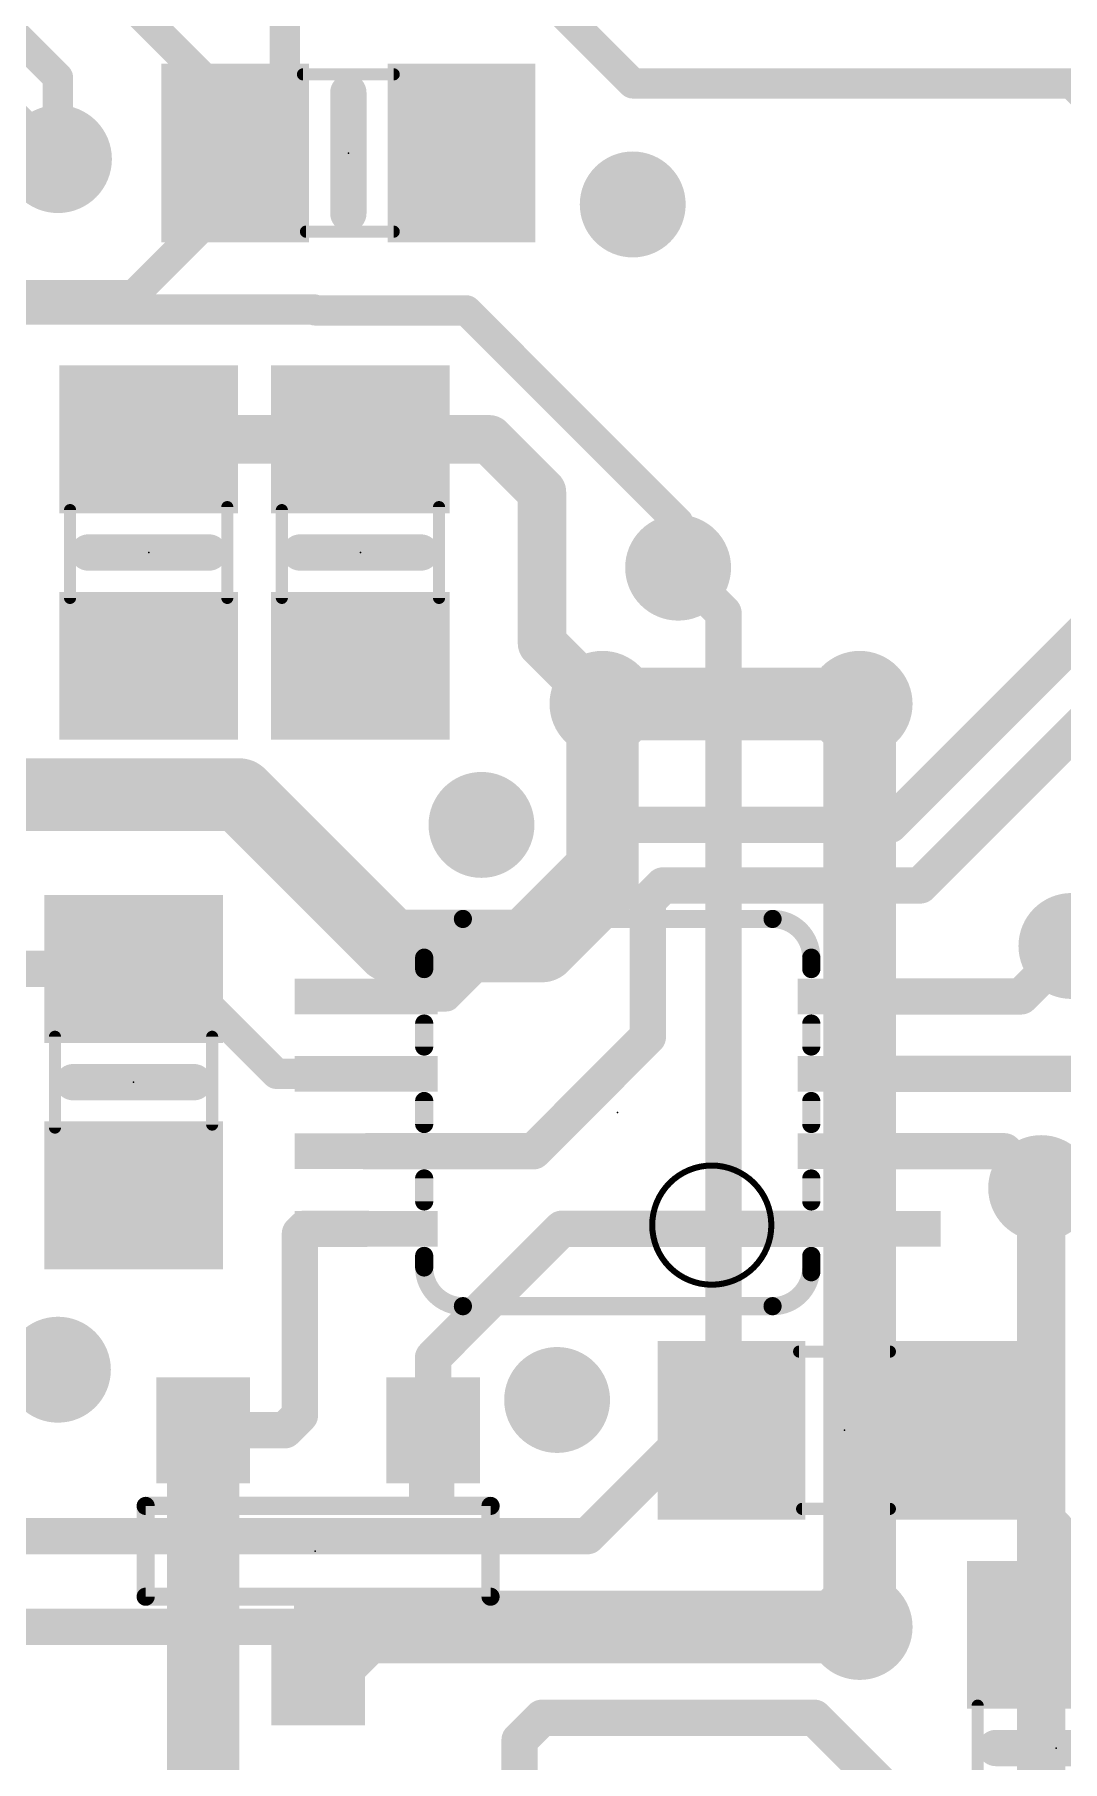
# Model space of a CAD drawing. Extents: x -3.4 to 68.6, y -0.2 to 53.3.
# Drawn here: x 14.03 to 22.66, y 23.38 to 37.88 of the extents above; entities that cross this region are included whole.
import ezdxf

# ---------------------------------------------------------------- set-up
doc = ezdxf.new("R2010")
doc.units = 0
for name, color, linetype in [('1', 12, 'CONTINUOUS'), ('16', 132, 'CONTINUOUS'), ('18', 3, 'CONTINUOUS'), ('21', 40, 'CONTINUOUS'), ('23', 53, 'CONTINUOUS'), ('31', 253, 'CONTINUOUS'), ('51', 253, 'CONTINUOUS')]:
    doc.layers.add(name, color=color, linetype=linetype)

# ---------------------------------------------------------------- blocks, each defined once
blk = doc.blocks.new('RECT')
blk.add_solid([(-0.5, -0.5), (0.5, -0.5), (-0.5, 0.5), (0.5, 0.5)])
blk = doc.blocks.new('ROUNDV')
at = {"const_width": 0.5}
blk.add_lwpolyline([(0, -0.25, 1), (0, 0.25, 1), (0, -0.25)], format="xyb", dxfattribs=at)

msp = doc.modelspace()

# ---------------------------------------------------------------- linework, layer by layer
at = {"layer": '1'}
for points, const_width in [([(13.8978, 39.0612), (15.621, 37.338)], 0.254), ([(13.6772, 38.0612), (14.224, 37.5144)], 0.254), ([(18.415, 38.1), (19.05, 37.465)], 0.254), ([(14.224, 37.5144), (14.224, 36.83)], 0.254), ([(19.05, 37.465), (22.733, 37.465)], 0.254), ([(22.733, 37.465), (22.987, 37.211)], 0.254), ([(15.621, 37.338), (15.621, 36.9722)], 0.254), ([(15.621, 36.9722), (15.7124, 36.8808)], 0.254), ([(16.375, 35.568), (13.581, 35.568)], 0.254), ([(16.375, 35.568), (16.383, 35.56)], 0.254), ([(16.383, 35.56), (17.653, 35.56)], 0.254), ([(19.431, 33.782), (17.653, 35.56)], 0.254), ([(14.994, 34.486), (14.986, 34.478)], 0.4064), ([(16.764, 34.478), (14.986, 34.478)], 0.4064), ([(16.764, 34.478), (17.846, 34.478)], 0.4064), ([(17.846, 34.478), (18.288, 34.036)], 0.4064), ([(18.288, 34.036), (18.288, 32.766)], 0.4064), ([(19.431, 33.401), (19.431, 33.782)], 0.254), ([(21.209, 31.242), (22.987, 33.02)], 0.3048), ([(18.288, 32.766), (18.796, 32.258)], 0.4064), ([(21.463, 30.734), (23.495, 32.766)], 0.3048), ([(20.955, 32.258), (18.796, 32.258)], 0.6096), ([(18.669, 30.988), (18.923, 31.242)], 0.3048), ([(18.923, 31.242), (21.209, 31.242)], 0.3048), ([(18.669, 30.988), (17.484, 29.803)], 0.254), ([(19.304, 30.734), (19.177, 30.607)], 0.3048), ([(19.304, 30.734), (21.463, 30.734)], 0.3048), ([(19.177, 30.607), (19.177, 29.464)], 0.3048), ([(22.31, 29.803), (22.733, 30.226)], 0.3048), ([(14.859, 30.033), (13.081, 30.033)], 0.3048), ([(15.047, 29.845), (14.859, 30.033)], 0.254), ([(15.367, 29.845), (15.047, 29.845)], 0.254), ([(16.059, 29.153), (15.367, 29.845)], 0.254), ([(17.484, 29.803), (16.811, 29.803)], 0.254), ([(21.036, 29.803), (22.31, 29.803)], 0.3048), ([(19.177, 29.464), (18.216, 28.503)], 0.3048), ([(16.811, 29.153), (16.059, 29.153)], 0.254), ([(21.036, 29.153), (23.171, 29.153)], 0.3048), ([(16.811, 28.503), (18.216, 28.503)], 0.3048), ([(21.036, 28.503), (22.17, 28.503)], 0.3048), ([(22.17, 28.503), (22.479, 28.194)], 0.3048), ([(16.296, 27.853), (16.256, 27.813)], 0.3048), ([(16.811, 27.853), (16.296, 27.853)], 0.3048), ([(18.455, 27.853), (17.3736, 26.7716)], 0.3048), ([(21.036, 27.853), (18.455, 27.853)], 0.3048), ([(16.256, 27.813), (16.256, 26.289)], 0.3048), ([(17.3736, 26.162), (17.3736, 26.7716)], 0.3048), ([(15.4432, 26.162), (15.4432, 22.9362)], 0.6096), ([(16.256, 26.289), (16.129, 26.162)], 0.3048), ([(16.129, 26.162), (15.4432, 26.162)], 0.3048), ([(21.778, 26.162), (22.606, 25.334)], 0.3048), ([(24.13, 25.969), (22.606, 24.445)], 0.3048), ([(22.606, 25.334), (22.606, 24.445)], 0.3048), ([(16.764, 24.4856), (16.4084, 24.13)], 0.6096), ([(20.955, 24.511), (16.764, 24.511)], 0.6096), ([(16.764, 24.511), (16.764, 24.4856)], 0.6096), ([(18.1, 23.561), (18.288, 23.749)], 0.3048), ([(18.288, 23.749), (20.574, 23.749)], 0.3048), ([(20.574, 23.749), (21.717, 22.606)], 0.3048), ([(18.1, 22.545), (18.1, 23.561)], 0.3048)]:
    msp.add_lwpolyline(points, dxfattribs=dict(at, const_width=const_width))
for points, const_width in [([(14.2875, 37.5144, 1), (14.1605, 37.5144)], 0.127), ([(14.1791, 37.4695, 1), (14.2689, 37.5593)], 0.127), ([(19.05, 37.5285, 1), (19.05, 37.4015)], 0.127), ([(19.0051, 37.4201, 1), (19.0949, 37.5099)], 0.127), ([(22.7779, 37.5099, 1), (22.6881, 37.4201)], 0.127), ([(15.6845, 37.338, 1), (15.5575, 37.338)], 0.127), ([(15.5761, 37.2931, 1), (15.6659, 37.3829)], 0.127), ([(15.6659, 37.0171, 1), (15.5761, 36.9273)], 0.127), ([(15.5575, 36.9722, 1), (15.6845, 36.9722)], 0.127), ([(15.6675, 36.8359, 1), (15.7573, 36.9257)], 0.127), ([(14.1605, 36.83, 1), (14.2875, 36.83)], 0.127), ([(16.4199, 35.6129, 1), (16.3301, 35.5231)], 0.127), ([(16.383, 35.6235, 1), (16.383, 35.4965)], 0.127), ([(16.3381, 35.5151, 1), (16.4279, 35.6049)], 0.127), ([(16.375, 35.5045, 1), (16.375, 35.6315)], 0.127), ([(17.6979, 35.6049, 1), (17.6081, 35.5151)], 0.127), ([(17.653, 35.4965, 1), (17.653, 35.6235)], 0.127), ([(14.986, 34.5796, 1), (14.986, 34.3764)], 0.2032), ([(14.9142, 34.5498, 1), (15.0578, 34.4062)], 0.2032), ([(15.0658, 34.4142, 1), (14.9222, 34.5578)], 0.2032), ([(16.764, 34.5796, 1), (16.764, 34.3764)], 0.2032), ([(16.764, 34.3764, 1), (16.764, 34.5796)], 0.2032), ([(17.9178, 34.5498, 1), (17.7742, 34.4062)], 0.2032), ([(17.846, 34.3764, 1), (17.846, 34.5796)], 0.2032), ([(18.3896, 34.036, 1), (18.1864, 34.036)], 0.2032), ([(18.2162, 33.9642, 1), (18.3598, 34.1078)], 0.2032), ([(19.4945, 33.782, 1), (19.3675, 33.782)], 0.127), ([(19.3861, 33.7371, 1), (19.4759, 33.8269)], 0.127), ([(19.3675, 33.401, 1), (19.4945, 33.401)], 0.127), ([(18.3598, 32.8378, 1), (18.2162, 32.6942)], 0.2032), ([(18.1864, 32.766, 1), (18.3896, 32.766)], 0.2032), ([(18.796, 32.4104, 1), (18.796, 32.1056)], 0.3048), ([(20.955, 32.1056, 1), (20.955, 32.4104)], 0.3048), ([(18.7242, 32.1862, 1), (18.8678, 32.3298)], 0.2032), ([(18.923, 31.3182, 1), (18.923, 31.1658)], 0.1524), ([(18.9769, 31.1881, 1), (18.8691, 31.2959)], 0.1524), ([(21.1551, 31.2959, 1), (21.2629, 31.1881)], 0.1524), ([(21.209, 31.1658, 1), (21.209, 31.3182)], 0.1524), ([(18.6151, 31.0419, 1), (18.7229, 30.9341)], 0.1524), ([(18.7139, 30.9431, 1), (18.6241, 31.0329)], 0.127), ([(19.304, 30.8102, 1), (19.304, 30.6578)], 0.1524), ([(19.3579, 30.6801, 1), (19.2501, 30.7879)], 0.1524), ([(21.463, 30.6578, 1), (21.463, 30.8102)], 0.1524), ([(19.2532, 30.607, 1), (19.1008, 30.607)], 0.1524), ([(19.1231, 30.6609, 1), (19.2309, 30.5531)], 0.1524), ([(21.4091, 30.7879, 1), (21.5169, 30.6801)], 0.1524), ([(22.7869, 30.1721, 1), (22.6791, 30.2799)], 0.1524), ([(14.9039, 30.0779, 1), (14.8141, 29.9881)], 0.127), ([(14.859, 29.9568, 1), (14.859, 30.1092)], 0.1524), ([(15.047, 29.9085, 1), (15.047, 29.7815)], 0.127), ([(15.0021, 29.8001, 1), (15.0919, 29.8899)], 0.127), ([(15.4119, 29.8899, 1), (15.3221, 29.8001)], 0.127), ([(15.367, 29.7815, 1), (15.367, 29.9085)], 0.127), ([(16.811, 29.8665, 1), (16.811, 29.7395)], 0.127), ([(17.4391, 29.8479, 1), (17.5289, 29.7581)], 0.127), ([(17.484, 29.7395, 1), (17.484, 29.8665)], 0.127), ([(21.036, 29.8792, 1), (21.036, 29.7268)], 0.1524), ([(22.2561, 29.8569, 1), (22.3639, 29.7491)], 0.1524), ([(22.31, 29.7268, 1), (22.31, 29.8792)], 0.1524), ([(19.2309, 29.4101, 1), (19.1231, 29.5179)], 0.1524), ([(19.1008, 29.464, 1), (19.2532, 29.464)], 0.1524), ([(16.059, 29.2165, 1), (16.059, 29.0895)], 0.127), ([(16.811, 29.0895, 1), (16.811, 29.2165)], 0.127), ([(21.036, 29.2292, 1), (21.036, 29.0768)], 0.1524), ([(16.0141, 29.1081, 1), (16.1039, 29.1979)], 0.127), ([(16.811, 28.5792, 1), (16.811, 28.4268)], 0.1524), ([(18.1621, 28.5569, 1), (18.2699, 28.4491)], 0.1524), ([(18.216, 28.4268, 1), (18.216, 28.5792)], 0.1524), ([(21.036, 28.5792, 1), (21.036, 28.4268)], 0.1524), ([(22.2239, 28.5569, 1), (22.1161, 28.4491)], 0.1524), ([(22.17, 28.4268, 1), (22.17, 28.5792)], 0.1524), ([(22.4251, 28.1401, 1), (22.5329, 28.2479)], 0.1524), ([(16.296, 27.9292, 1), (16.296, 27.7768)], 0.1524), ([(16.3499, 27.7991, 1), (16.2421, 27.9069)], 0.1524), ([(16.811, 27.7768, 1), (16.811, 27.9292)], 0.1524), ([(18.455, 27.9292, 1), (18.455, 27.7768)], 0.1524), ([(18.5089, 27.7991, 1), (18.4011, 27.9069)], 0.1524), ([(21.036, 27.7768, 1), (21.036, 27.9292)], 0.1524), ([(16.3322, 27.813, 1), (16.1798, 27.813)], 0.1524), ([(16.2021, 27.8669, 1), (16.3099, 27.7591)], 0.1524), ([(17.4498, 26.7716, 1), (17.2974, 26.7716)], 0.1524), ([(17.3197, 26.8255, 1), (17.4275, 26.7177)], 0.1524), ([(15.5956, 26.162, 1), (15.2908, 26.162)], 0.3048), ([(16.3099, 26.2351, 1), (16.2021, 26.3429)], 0.1524), ([(15.4432, 26.2382, 1), (15.4432, 26.0858)], 0.1524), ([(16.0751, 26.2159, 1), (16.1829, 26.1081)], 0.1524), ([(16.129, 26.0858, 1), (16.129, 26.2382)], 0.1524), ([(16.1798, 26.289, 1), (16.3322, 26.289)], 0.1524), ([(17.2974, 26.162, 1), (17.4498, 26.162)], 0.1524), ([(21.8319, 26.2159, 1), (21.7241, 26.1081)], 0.1524), ([(22.6822, 25.334, 1), (22.5298, 25.334)], 0.1524), ([(22.5521, 25.2801, 1), (22.6599, 25.3879)], 0.1524), ([(16.764, 24.6634, 1), (16.764, 24.3586)], 0.3048), ([(16.9164, 24.511, 1), (16.6116, 24.511)], 0.3048), ([(16.8718, 24.3778, 1), (16.6562, 24.5934)], 0.3048), ([(20.955, 24.3586, 1), (20.955, 24.6634)], 0.3048), ([(16.6116, 24.4856, 1), (16.9164, 24.4856)], 0.3048), ([(22.5521, 24.4989, 1), (22.6599, 24.3911)], 0.1524), ([(22.5298, 24.445, 1), (22.6822, 24.445)], 0.1524), ([(16.3006, 24.2378, 1), (16.5162, 24.0222)], 0.3048), ([(18.288, 23.8252, 1), (18.288, 23.6728)], 0.1524), ([(18.3419, 23.6951, 1), (18.2341, 23.8029)], 0.1524), ([(20.6279, 23.8029, 1), (20.5201, 23.6951)], 0.1524), ([(20.574, 23.6728, 1), (20.574, 23.8252)], 0.1524), ([(18.1762, 23.561, 1), (18.0238, 23.561)], 0.1524), ([(18.0461, 23.6149, 1), (18.1539, 23.5071)], 0.1524)]:
    msp.add_lwpolyline(points, format="xyb", dxfattribs=dict(at, const_width=const_width))
at = {"layer": '16'}
for points, const_width in [([(16.129, 42.672), (16.129, 36.957)], 0.254), ([(13.462, 37.592), (14.224, 36.83)], 0.254), ([(16.129, 36.957), (14.859, 35.687)], 0.254), ([(14.859, 35.687), (13.335, 35.687)], 0.254), ([(19.431, 33.401), (19.812, 33.02)], 0.3048), ([(19.812, 33.02), (19.812, 26.416)], 0.3048), ([(18.796, 30.734), (18.796, 32.258)], 0.6096), ([(20.955, 24.511), (20.955, 32.258)], 0.6096), ([(10.668, 31.496), (15.748, 31.496)], 0.6096), ([(15.748, 31.496), (17.018, 30.226)], 0.6096), ([(18.288, 30.226), (18.796, 30.734)], 0.6096), ([(17.018, 30.226), (18.288, 30.226)], 0.6096), ([(22.479, 28.194), (22.479, 20.828)], 0.4064), ([(18.669, 25.273), (19.812, 26.416)], 0.3048), ([(13.589, 25.273), (18.669, 25.273)], 0.3048), ([(13.335, 24.511), (20.955, 24.511)], 0.3048)]:
    msp.add_lwpolyline(points, dxfattribs=dict(at, const_width=const_width))
for points, const_width in [([(16.0655, 36.957, 1), (16.1925, 36.957)], 0.127), ([(16.1739, 36.9121, 1), (16.0841, 37.0019)], 0.127), ([(14.1791, 36.7851, 1), (14.2689, 36.8749)], 0.127), ([(14.859, 35.6235, 1), (14.859, 35.7505)], 0.127), ([(14.8141, 35.7319, 1), (14.9039, 35.6421)], 0.127), ([(19.4849, 33.4549, 1), (19.3771, 33.3471)], 0.1524), ([(19.8882, 33.02, 1), (19.7358, 33.02)], 0.1524), ([(19.7581, 32.9661, 1), (19.8659, 33.0739)], 0.1524), ([(18.9484, 32.258, 1), (18.6436, 32.258)], 0.3048), ([(21.1074, 32.258, 1), (20.8026, 32.258)], 0.3048), ([(15.8558, 31.6038, 1), (15.6402, 31.3882)], 0.3048), ([(15.748, 31.3436, 1), (15.748, 31.6484)], 0.3048), ([(18.9038, 30.6262, 1), (18.6882, 30.8418)], 0.3048), ([(18.6436, 30.734, 1), (18.9484, 30.734)], 0.3048), ([(17.018, 30.3784, 1), (17.018, 30.0736)], 0.3048), ([(16.9102, 30.1182, 1), (17.1258, 30.3338)], 0.3048), ([(18.1802, 30.3338, 1), (18.3958, 30.1182)], 0.3048), ([(18.288, 30.0736, 1), (18.288, 30.3784)], 0.3048), ([(22.5806, 28.194, 1), (22.3774, 28.194)], 0.2032), ([(19.8659, 26.3621, 1), (19.7581, 26.4699)], 0.1524), ([(19.7358, 26.416, 1), (19.8882, 26.416)], 0.1524), ([(18.6151, 25.3269, 1), (18.7229, 25.2191)], 0.1524), ([(18.669, 25.1968, 1), (18.669, 25.3492)], 0.1524), ([(20.8026, 24.511, 1), (21.1074, 24.511)], 0.3048), ([(20.955, 24.4348, 1), (20.955, 24.5872)], 0.1524)]:
    msp.add_lwpolyline(points, format="xyb", dxfattribs=dict(at, const_width=const_width))
at = {"layer": '21'}
for points, const_width in [([(16.6624, 37.3888), (16.6624, 36.3728)], 0.3048), ([(15.494, 33.528), (14.478, 33.528)], 0.3048), ([(17.272, 33.528), (16.256, 33.528)], 0.3048), ([(17.624, 30.453), (20.224, 30.453)], 0.1524), ([(17.299, 30.032), (17.299, 30.128)], 0.1524), ([(20.549, 30.032), (20.549, 30.128)], 0.1524), ([(17.299, 29.382), (17.299, 29.575)], 0.1524), ([(20.549, 29.382), (20.549, 29.575)], 0.1524), ([(14.351, 29.083), (15.367, 29.083)], 0.3048), ([(17.299, 28.732), (17.299, 28.925)], 0.1524), ([(20.549, 28.732), (20.549, 28.925)], 0.1524), ([(17.299, 28.082), (17.299, 28.275)], 0.1524), ([(20.549, 28.082), (20.549, 28.275)], 0.1524), ([(17.299, 27.528), (17.299, 27.625)], 0.1524), ([(20.549, 27.488), (20.549, 27.625)], 0.1524), ([(20.224, 27.203), (17.624, 27.203)], 0.1524), ([(20.828, 26.67), (20.828, 25.654)], 0.3048), ([(14.9606, 25.527), (17.8562, 25.527)], 0.1524), ([(14.9606, 24.765), (14.9606, 25.527)], 0.1524), ([(17.8562, 25.527), (17.8562, 24.765)], 0.1524), ([(17.8562, 24.765), (14.9606, 24.765)], 0.1524), ([(23.114, 23.495), (22.098, 23.495)], 0.3048)]:
    msp.add_lwpolyline(points, dxfattribs=dict(at, const_width=const_width))
for points, const_width in [([(16.7386, 37.3888, 1), (16.5862, 37.3888)], 0.1524), ([(16.5862, 36.3728, 1), (16.7386, 36.3728)], 0.1524), ([(14.478, 33.6042, 1), (14.478, 33.4518)], 0.1524), ([(15.494, 33.4518, 1), (15.494, 33.6042)], 0.1524), ([(16.256, 33.6042, 1), (16.256, 33.4518)], 0.1524), ([(17.272, 33.4518, 1), (17.272, 33.6042)], 0.1524), ([(17.624, 30.453, 0.4142), (17.299, 30.128)], 0.1524), ([(17.624, 30.4911, 1), (17.624, 30.4149)], 0.0762), ([(17.624, 30.4149, 1), (17.624, 30.4911)], 0.0762), ([(20.549, 30.128, 0.4142), (20.224, 30.453)], 0.1524), ([(20.224, 30.4911, 1), (20.224, 30.4149)], 0.0762), ([(20.224, 30.4149, 1), (20.224, 30.4911)], 0.0762), ([(17.3371, 30.128, 1), (17.2609, 30.128)], 0.0762), ([(17.2609, 30.128, 1), (17.3371, 30.128)], 0.0762), ([(20.5871, 30.128, 1), (20.5109, 30.128)], 0.0762), ([(20.5109, 30.128, 1), (20.5871, 30.128)], 0.0762), ([(17.2609, 30.032, 1), (17.3371, 30.032)], 0.0762), ([(20.5109, 30.032, 1), (20.5871, 30.032)], 0.0762), ([(17.3371, 29.575, 1), (17.2609, 29.575)], 0.0762), ([(20.5871, 29.575, 1), (20.5109, 29.575)], 0.0762), ([(17.2609, 29.382, 1), (17.3371, 29.382)], 0.0762), ([(20.5109, 29.382, 1), (20.5871, 29.382)], 0.0762), ([(14.351, 29.1592, 1), (14.351, 29.0068)], 0.1524), ([(15.367, 29.0068, 1), (15.367, 29.1592)], 0.1524), ([(17.3371, 28.925, 1), (17.2609, 28.925)], 0.0762), ([(20.5871, 28.925, 1), (20.5109, 28.925)], 0.0762), ([(17.2609, 28.732, 1), (17.3371, 28.732)], 0.0762), ([(20.5109, 28.732, 1), (20.5871, 28.732)], 0.0762), ([(19.7136, 27.3834, 1), (19.7136, 28.3834, 1), (19.7136, 27.3834)], 0.0508), ([(17.3371, 28.275, 1), (17.2609, 28.275)], 0.0762), ([(20.5871, 28.275, 1), (20.5109, 28.275)], 0.0762), ([(17.2609, 28.082, 1), (17.3371, 28.082)], 0.0762), ([(20.5109, 28.082, 1), (20.5871, 28.082)], 0.0762), ([(17.3371, 27.625, 1), (17.2609, 27.625)], 0.0762), ([(20.5871, 27.625, 1), (20.5109, 27.625)], 0.0762), ([(17.299, 27.528, 0.4142), (17.624, 27.203)], 0.1524), ([(17.3371, 27.528, 1), (17.2609, 27.528)], 0.0762), ([(17.2609, 27.528, 1), (17.3371, 27.528)], 0.0762), ([(20.224, 27.203, 0.4142), (20.549, 27.528)], 0.1524), ([(20.5871, 27.528, 1), (20.5109, 27.528)], 0.0762), ([(20.5109, 27.488, 1), (20.5871, 27.488)], 0.0762), ([(17.624, 27.2411, 1), (17.624, 27.1649)], 0.0762), ([(17.624, 27.1649, 1), (17.624, 27.2411)], 0.0762), ([(20.224, 27.2411, 1), (20.224, 27.1649)], 0.0762), ([(20.224, 27.1649, 1), (20.224, 27.2411)], 0.0762), ([(20.9042, 26.67, 1), (20.7518, 26.67)], 0.1524), ([(20.7518, 25.654, 1), (20.9042, 25.654)], 0.1524), ([(14.9606, 25.5651, 1), (14.9606, 25.4889)], 0.0762), ([(14.9987, 25.527, 1), (14.9225, 25.527)], 0.0762), ([(17.8943, 25.527, 1), (17.8181, 25.527)], 0.0762), ([(17.8562, 25.4889, 1), (17.8562, 25.5651)], 0.0762), ([(14.9606, 24.8031, 1), (14.9606, 24.7269)], 0.0762), ([(14.9225, 24.765, 1), (14.9987, 24.765)], 0.0762), ([(17.8181, 24.765, 1), (17.8943, 24.765)], 0.0762), ([(17.8562, 24.7269, 1), (17.8562, 24.8031)], 0.0762), ([(22.098, 23.5712, 1), (22.098, 23.4188)], 0.1524)]:
    msp.add_lwpolyline(points, format="xyb", dxfattribs=dict(at, const_width=const_width))
at = {"layer": '23'}
for p in [(16.6624, 36.8808), (14.986, 33.528), (16.764, 33.528), (14.859, 29.083), (18.923, 28.829), (20.828, 26.162), (16.383, 25.146), (22.606, 23.495)]:
    msp.add_point(p, dxfattribs=at)
at = {"layer": '51', "const_width": 0.1016}
for points in [[(16.2814, 37.5408), (17.0434, 37.5408)], [(16.3064, 36.2208), (17.0434, 36.2208)], [(14.326, 33.884), (14.326, 33.147)], [(15.646, 33.909), (15.646, 33.147)], [(16.104, 33.884), (16.104, 33.147)], [(17.424, 33.909), (17.424, 33.147)], [(14.199, 28.702), (14.199, 29.464)], [(15.519, 28.727), (15.519, 29.464)], [(20.447, 26.822), (21.209, 26.822)], [(20.472, 25.502), (21.209, 25.502)], [(21.946, 23.851), (21.946, 23.114)]]:
    msp.add_lwpolyline(points, dxfattribs=at)
at = {"layer": '51', "const_width": 0.0508}
for points in [[(16.2814, 37.5662, 1), (16.2814, 37.5154)], [(17.0434, 37.5154, 1), (17.0434, 37.5662)], [(16.3064, 36.2462, 1), (16.3064, 36.1954)], [(17.0434, 36.1954, 1), (17.0434, 36.2462)], [(14.3514, 33.884, 1), (14.3006, 33.884)], [(15.6714, 33.909, 1), (15.6206, 33.909)], [(16.1294, 33.884, 1), (16.0786, 33.884)], [(17.4494, 33.909, 1), (17.3986, 33.909)], [(14.3006, 33.147, 1), (14.3514, 33.147)], [(15.6206, 33.147, 1), (15.6714, 33.147)], [(16.0786, 33.147, 1), (16.1294, 33.147)], [(17.3986, 33.147, 1), (17.4494, 33.147)], [(14.2244, 29.464, 1), (14.1736, 29.464)], [(15.5444, 29.464, 1), (15.4936, 29.464)], [(14.1736, 28.702, 1), (14.2244, 28.702)], [(15.4936, 28.727, 1), (15.5444, 28.727)], [(20.447, 26.8474, 1), (20.447, 26.7966)], [(21.209, 26.7966, 1), (21.209, 26.8474)], [(20.472, 25.5274, 1), (20.472, 25.4766)], [(21.209, 25.4766, 1), (21.209, 25.5274)], [(21.9714, 23.851, 1), (21.9206, 23.851)]]:
    msp.add_lwpolyline(points, format="xyb", dxfattribs=at)

# ---------------------------------------------------------------- block references
at = {"layer": '1'}
for p, xscale, yscale in [((15.7124, 36.8808), 1.24, 1.5), ((17.6124, 36.8808), 1.24, 1.5), ((19.878, 26.162), 1.24, 1.5), ((21.778, 26.162), 1.24, 1.5), ((15.4432, 26.162), 0.7874, 0.889), ((17.3736, 26.162), 0.7874, 0.889), ((16.4084, 24.13), 0.7874, 0.889)]:
    msp.add_blockref('RECT', p, dxfattribs=dict(at, xscale=xscale, yscale=yscale))
for p, xscale, yscale, rotation in [((14.986, 34.478), 1.24, 1.5, 270), ((16.764, 34.478), 1.24, 1.5, 270), ((14.986, 32.578), 1.24, 1.5, 270), ((16.764, 32.578), 1.24, 1.5, 270), ((14.859, 30.033), 1.24, 1.5, 90), ((16.811, 29.803), 0.3, 1.2, 90), ((21.036, 29.803), 0.3, 1.2, 90), ((16.811, 29.153), 0.3, 1.2, 90), ((21.036, 29.153), 0.3, 1.2, 90), ((14.859, 28.133), 1.24, 1.5, 90), ((16.811, 28.503), 0.3, 1.2, 90), ((21.036, 28.503), 0.3, 1.2, 90), ((16.811, 27.853), 0.3, 1.2, 90), ((21.036, 27.853), 0.3, 1.2, 90), ((22.606, 24.445), 1.24, 1.5, 270)]:
    msp.add_blockref('RECT', p, dxfattribs=dict(at, xscale=xscale, yscale=yscale, rotation=rotation))
at = {"layer": '18'}
for p, xscale, yscale in [((14.224, 36.83), 0.9064, 0.9064), ((14.224, 36.83), 0.9064, 0.9064), ((19.05, 36.449), 0.889, 0.889), ((19.05, 36.449), 0.889, 0.889), ((19.431, 33.401), 0.889, 0.889), ((19.431, 33.401), 0.889, 0.889), ((18.796, 32.258), 0.889, 0.889), ((18.796, 32.258), 0.889, 0.889), ((20.955, 32.258), 0.889, 0.889), ((20.955, 32.258), 0.889, 0.889), ((17.78, 31.242), 0.889, 0.889), ((17.78, 31.242), 0.889, 0.889), ((22.733, 30.226), 0.889, 0.889), ((22.733, 30.226), 0.889, 0.889), ((22.479, 28.194), 0.889, 0.889), ((22.479, 28.194), 0.889, 0.889), ((14.224, 26.67), 0.889, 0.889), ((14.224, 26.67), 0.889, 0.889), ((18.415, 26.416), 0.889, 0.889), ((18.415, 26.416), 0.889, 0.889), ((20.955, 24.511), 0.889, 0.889), ((20.955, 24.511), 0.889, 0.889)]:
    msp.add_blockref('ROUNDV', p, dxfattribs=dict(at, xscale=xscale, yscale=yscale))
at = {"layer": '31'}
for p, xscale, yscale in [((15.7124, 36.8808), 1.24, 1.5), ((17.6124, 36.8808), 1.24, 1.5), ((19.878, 26.162), 1.24, 1.5), ((21.778, 26.162), 1.24, 1.5), ((15.4432, 26.162), 0.7874, 0.889), ((17.3736, 26.162), 0.7874, 0.889), ((16.4084, 24.13), 0.7874, 0.889)]:
    msp.add_blockref('RECT', p, dxfattribs=dict(at, xscale=xscale, yscale=yscale))
for p, xscale, yscale, rotation in [((14.986, 34.478), 1.24, 1.5, 270), ((16.764, 34.478), 1.24, 1.5, 270), ((14.986, 32.578), 1.24, 1.5, 270), ((16.764, 32.578), 1.24, 1.5, 270), ((14.859, 30.033), 1.24, 1.5, 90), ((16.811, 29.803), 0.3, 1.2, 90), ((21.036, 29.803), 0.3, 1.2, 90), ((16.811, 29.153), 0.3, 1.2, 90), ((21.036, 29.153), 0.3, 1.2, 90), ((14.859, 28.133), 1.24, 1.5, 90), ((16.811, 28.503), 0.3, 1.2, 90), ((21.036, 28.503), 0.3, 1.2, 90), ((16.811, 27.853), 0.3, 1.2, 90), ((21.036, 27.853), 0.3, 1.2, 90), ((22.606, 24.445), 1.24, 1.5, 270)]:
    msp.add_blockref('RECT', p, dxfattribs=dict(at, xscale=xscale, yscale=yscale, rotation=rotation))
at = {"layer": '51'}
for p, xscale, yscale in [((15.9453, 36.882), 0.7501, 1.4501), ((17.3931, 36.882), 0.7501, 1.4501), ((20.1108, 26.1632), 0.7501, 1.4501), ((21.5587, 26.1632), 0.7501, 1.4501), ((15.4305, 25.8318), 0.381, 0.508), ((17.3609, 25.8318), 0.381, 0.508), ((16.3957, 24.4602), 0.381, 0.508)]:
    msp.add_blockref('RECT', p, dxfattribs=dict(at, xscale=xscale, yscale=yscale))
for p, xscale, yscale, rotation in [((14.9872, 34.2452), 0.7501, 1.4501, 270), ((16.7652, 34.2452), 0.7501, 1.4501, 270), ((14.9872, 32.7974), 0.7501, 1.4501, 270), ((16.7652, 32.7974), 0.7501, 1.4501, 270), ((14.8579, 29.8137), 0.7501, 1.4501, 90), ((16.933, 29.8034), 0.2438, 0.7313, 90), ((20.9143, 29.8034), 0.2438, 0.7313, 90), ((16.933, 29.1534), 0.2438, 0.7313, 90), ((20.9143, 29.1534), 0.2438, 0.7313, 90), ((14.8579, 28.3659), 0.7501, 1.4501, 90), ((16.933, 28.5034), 0.2438, 0.7313, 90), ((20.9143, 28.5034), 0.2438, 0.7313, 90), ((16.933, 27.8534), 0.2438, 0.7313, 90), ((20.9143, 27.8534), 0.2438, 0.7313, 90), ((22.6072, 24.2122), 0.7501, 1.4501, 270)]:
    msp.add_blockref('RECT', p, dxfattribs=dict(at, xscale=xscale, yscale=yscale, rotation=rotation))

doc.saveas('drawing.dxf')
